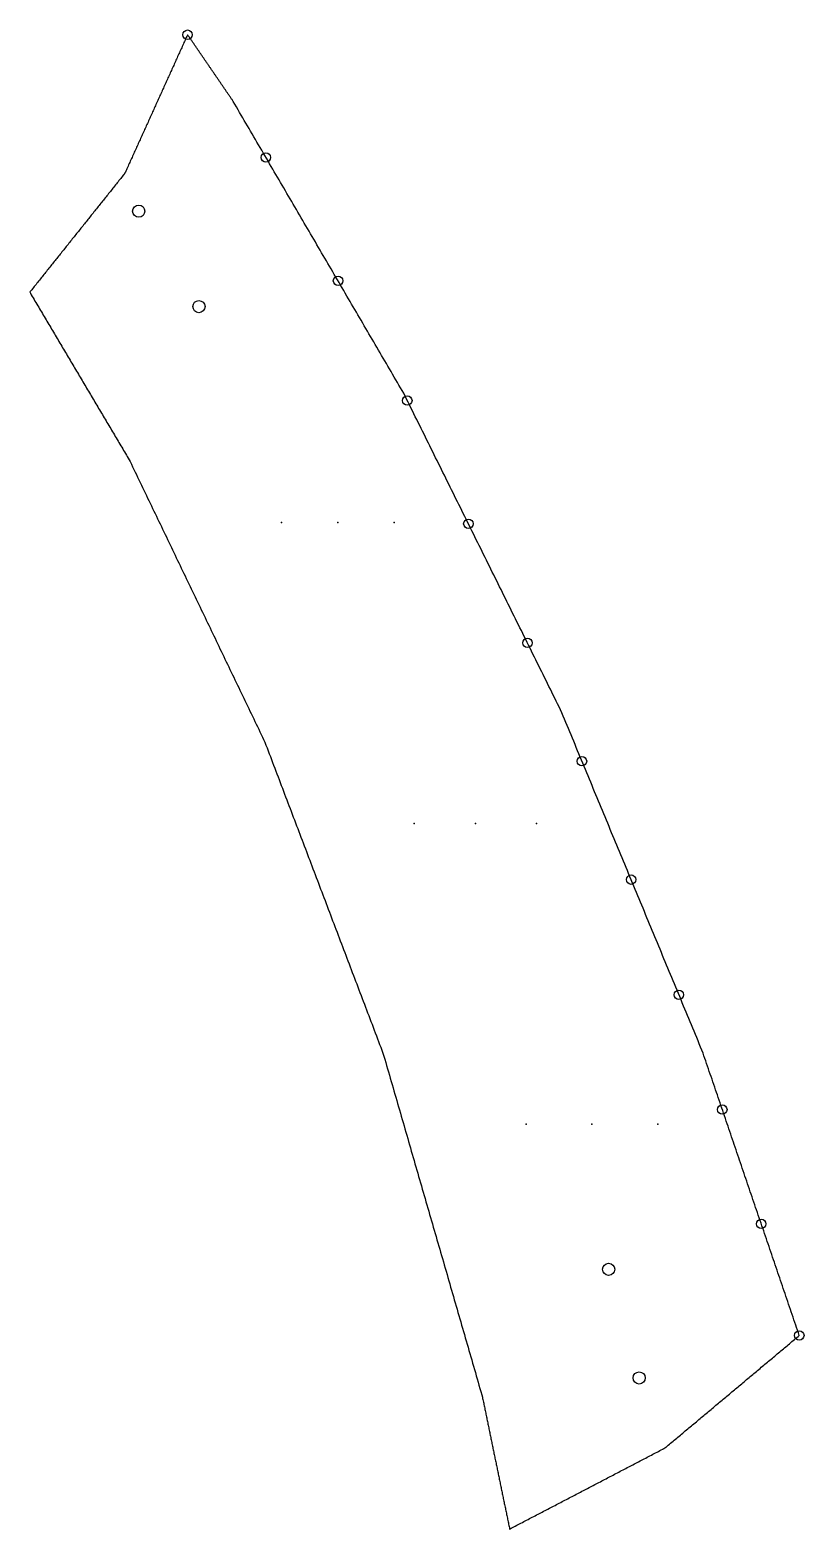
# Model space of a CAD drawing. Extents: x 2 to 431, y 2 to 326.
# Drawn here: x 345.9 to 387.1, y 1.6 to 81.3 of the extents above; entities that cross this region are included whole.
import ezdxf

# ---------------------------------------------------------------- set-up
doc = ezdxf.new("R2010")
doc.units = 0
doc.layers.get('0').update_dxf_attribs({"linetype": 'CONTINUOUS'})
for name, color, linetype in [('DRILLING', 3, 'CONTINUOUS'), ('ENGRAVE', 4, 'CONTINUOUS'), ('RIB_INDICATION', 1, 'CONTINUOUS')]:
    doc.layers.add(name, color=color, linetype=linetype)

# ---------------------------------------------------------------- blocks, each defined once
blk = doc.blocks.new('*U176')
at = {"layer": 'ENGRAVE'}
blk.add_point((0, 0), dxfattribs=at)
blk = doc.blocks.new('*U177')
at = {"layer": 'ENGRAVE', "color": 0, "linetype": 'BYBLOCK'}
for p in [(0, 0), (3.5, 0), (7, 0)]:
    blk.add_blockref('*U176', p, dxfattribs=at)
blk = doc.blocks.new('*U178')
at = {"layer": 'ENGRAVE'}
blk.add_point((0, 0), dxfattribs=at)
blk = doc.blocks.new('*U179')
at = {"layer": 'ENGRAVE', "color": 0, "linetype": 'BYBLOCK'}
for p in [(0, 0), (3.25, 0), (6.5, 0)]:
    blk.add_blockref('*U178', p, dxfattribs=at)
blk = doc.blocks.new('*U180')
at = {"layer": 'ENGRAVE'}
blk.add_point((0, 0), dxfattribs=at)
blk = doc.blocks.new('*U181')
at = {"layer": 'ENGRAVE', "color": 0, "linetype": 'BYBLOCK'}
for p in [(0, 0), (3, 0), (6, 0)]:
    blk.add_blockref('*U180', p, dxfattribs=at)

msp = doc.modelspace()

# ---------------------------------------------------------------- linework, layer by layer
msp.add_polyline3d([(350.996, 73.817, 0), (350.993, 73.808, 0), (350.989, 73.8, 0), (350.985, 73.791, 0), (350.981, 73.783, 0), (350.976, 73.775, 0), (350.972, 73.767, 0), (350.968, 73.758, 0), (350.963, 73.75, 0), (350.959, 73.742, 0), (350.954, 73.734, 0), (350.95, 73.726, 0), (350.945, 73.718, 0), (350.94, 73.71, 0), (350.936, 73.702, 0), (350.931, 73.695, 0), (350.926, 73.687, 0), (350.921, 73.679, 0), (350.915, 73.671, 0), (350.91, 73.663, 0), (350.905, 73.656, 0), (350.9, 73.648, 0), (350.894, 73.641, 0), (350.889, 73.633, 0), (350.883, 73.626, 0), (350.878, 73.619, 0), (350.872, 73.611, 0), (350.865, 73.603, 0), (350.819, 73.545, 0), (350.773, 73.488, 0), (350.727, 73.43, 0), (350.681, 73.373, 0), (350.635, 73.316, 0), (350.59, 73.258, 0), (350.544, 73.201, 0), (350.498, 73.143, 0), (350.452, 73.086, 0), (350.406, 73.028, 0), (350.36, 72.971, 0), (350.314, 72.913, 0), (350.268, 72.856, 0), (350.222, 72.799, 0), (350.176, 72.741, 0), (350.13, 72.684, 0), (350.084, 72.626, 0), (350.038, 72.569, 0), (349.992, 72.511, 0), (349.946, 72.454, 0), (349.9, 72.396, 0), (349.854, 72.339, 0), (349.808, 72.281, 0), (349.762, 72.224, 0), (349.717, 72.167, 0), (349.671, 72.109, 0), (349.625, 72.052, 0), (349.579, 71.994, 0), (349.533, 71.937, 0), (349.487, 71.879, 0), (349.441, 71.822, 0), (349.395, 71.764, 0), (349.349, 71.707, 0), (349.303, 71.65, 0), (349.257, 71.592, 0), (349.211, 71.535, 0), (349.165, 71.477, 0), (349.119, 71.42, 0), (349.073, 71.362, 0), (349.027, 71.305, 0), (348.981, 71.247, 0), (348.935, 71.19, 0), (348.889, 71.132, 0), (348.844, 71.075, 0), (348.798, 71.017, 0), (348.752, 70.96, 0), (348.706, 70.903, 0), (348.66, 70.845, 0), (348.614, 70.788, 0), (348.568, 70.73, 0), (348.522, 70.673, 0), (348.476, 70.615, 0), (348.43, 70.558, 0), (348.384, 70.501, 0), (348.338, 70.443, 0), (348.292, 70.386, 0), (348.246, 70.328, 0), (348.2, 70.271, 0), (348.154, 70.213, 0), (348.108, 70.156, 0), (348.062, 70.098, 0), (348.016, 70.041, 0), (347.97, 69.983, 0), (347.925, 69.926, 0), (347.879, 69.868, 0), (347.833, 69.811, 0), (347.787, 69.754, 0), (347.741, 69.696, 0), (347.695, 69.639, 0), (347.649, 69.581, 0), (347.603, 69.524, 0), (347.557, 69.466, 0), (347.511, 69.409, 0), (347.465, 69.352, 0), (347.419, 69.294, 0), (347.373, 69.237, 0), (347.327, 69.179, 0), (347.281, 69.122, 0), (347.235, 69.064, 0), (347.189, 69.007, 0), (347.143, 68.949, 0), (347.097, 68.892, 0), (347.052, 68.834, 0), (347.006, 68.777, 0), (346.96, 68.719, 0), (346.914, 68.662, 0), (346.868, 68.605, 0), (346.822, 68.547, 0), (346.776, 68.49, 0), (346.73, 68.432, 0), (346.684, 68.375, 0), (346.638, 68.317, 0), (346.592, 68.26, 0), (346.546, 68.202, 0), (346.5, 68.145, 0), (346.454, 68.088, 0), (346.408, 68.03, 0), (346.362, 67.973, 0), (346.316, 67.915, 0), (346.27, 67.858, 0), (346.224, 67.8, 0), (346.179, 67.743, 0), (346.133, 67.685, 0), (346.087, 67.628, 0), (346.041, 67.57, 0), (345.995, 67.513, 0), (345.949, 67.456, 0), (345.903, 67.398, 0), (345.923, 67.323, 0), (345.972, 67.24, 0), (346.021, 67.158, 0), (346.07, 67.075, 0), (346.119, 66.992, 0), (346.168, 66.91, 0), (346.217, 66.827, 0), (346.266, 66.744, 0), (346.316, 66.662, 0), (346.365, 66.579, 0), (346.414, 66.496, 0), (346.463, 66.413, 0), (346.512, 66.331, 0), (346.561, 66.248, 0), (346.61, 66.165, 0), (346.659, 66.083, 0), (346.708, 66, 0), (346.757, 65.917, 0), (346.806, 65.835, 0), (346.855, 65.752, 0), (346.905, 65.669, 0), (346.954, 65.587, 0), (347.003, 65.504, 0), (347.052, 65.421, 0), (347.101, 65.338, 0), (347.15, 65.256, 0), (347.199, 65.173, 0), (347.248, 65.09, 0), (347.297, 65.008, 0), (347.346, 64.925, 0), (347.395, 64.842, 0), (347.445, 64.76, 0), (347.494, 64.677, 0), (347.543, 64.594, 0), (347.592, 64.512, 0), (347.641, 64.429, 0), (347.69, 64.346, 0), (347.739, 64.263, 0), (347.788, 64.181, 0), (347.837, 64.098, 0), (347.886, 64.015, 0), (347.935, 63.933, 0), (347.985, 63.85, 0), (348.034, 63.767, 0), (348.083, 63.685, 0), (348.132, 63.602, 0), (348.181, 63.519, 0), (348.23, 63.437, 0), (348.279, 63.354, 0), (348.328, 63.271, 0), (348.377, 63.188, 0), (348.426, 63.106, 0), (348.475, 63.023, 0), (348.524, 62.94, 0), (348.574, 62.858, 0), (348.623, 62.775, 0), (348.672, 62.692, 0), (348.721, 62.61, 0), (348.77, 62.527, 0), (348.819, 62.444, 0), (348.868, 62.362, 0), (348.917, 62.279, 0), (348.966, 62.196, 0), (349.015, 62.114, 0), (349.064, 62.031, 0), (349.114, 61.948, 0), (349.163, 61.865, 0), (349.212, 61.783, 0), (349.261, 61.7, 0), (349.31, 61.617, 0), (349.359, 61.535, 0), (349.408, 61.452, 0), (349.457, 61.369, 0), (349.506, 61.286, 0), (349.555, 61.204, 0), (349.604, 61.121, 0), (349.654, 61.038, 0), (349.703, 60.956, 0), (349.752, 60.873, 0), (349.801, 60.79, 0), (349.85, 60.708, 0), (349.899, 60.625, 0), (349.948, 60.542, 0), (349.997, 60.46, 0), (350.046, 60.377, 0), (350.095, 60.294, 0), (350.144, 60.212, 0), (350.194, 60.129, 0), (350.243, 60.046, 0), (350.292, 59.964, 0), (350.341, 59.881, 0), (350.39, 59.798, 0), (350.439, 59.715, 0), (350.488, 59.633, 0), (350.537, 59.55, 0), (350.586, 59.467, 0), (350.635, 59.385, 0), (350.684, 59.302, 0), (350.733, 59.219, 0), (350.783, 59.136, 0), (350.832, 59.054, 0), (350.881, 58.971, 0), (350.93, 58.888, 0), (350.979, 58.806, 0), (351.028, 58.723, 0), (351.077, 58.64, 0), (351.126, 58.558, 0), (351.175, 58.475, 0), (351.231, 58.372, 0), (351.297, 58.234, 0), (351.363, 58.096, 0), (351.43, 57.958, 0), (351.496, 57.82, 0), (351.562, 57.681, 0), (351.629, 57.543, 0), (351.695, 57.405, 0), (351.761, 57.267, 0), (351.828, 57.129, 0), (351.894, 56.991, 0), (351.96, 56.853, 0), (352.027, 56.715, 0), (352.093, 56.576, 0), (352.159, 56.438, 0), (352.226, 56.3, 0), (352.292, 56.162, 0), (352.358, 56.024, 0), (352.425, 55.886, 0), (352.491, 55.748, 0), (352.557, 55.609, 0), (352.624, 55.471, 0), (352.69, 55.333, 0), (352.756, 55.195, 0), (352.823, 55.057, 0), (352.889, 54.919, 0), (352.955, 54.781, 0), (353.022, 54.642, 0), (353.088, 54.504, 0), (353.155, 54.366, 0), (353.221, 54.228, 0), (353.287, 54.09, 0), (353.354, 53.952, 0), (353.42, 53.813, 0), (353.486, 53.675, 0), (353.553, 53.537, 0), (353.619, 53.399, 0), (353.685, 53.261, 0), (353.752, 53.123, 0), (353.818, 52.985, 0), (353.884, 52.846, 0), (353.951, 52.708, 0), (354.017, 52.57, 0), (354.083, 52.432, 0), (354.15, 52.294, 0), (354.216, 52.156, 0), (354.282, 52.018, 0), (354.349, 51.88, 0), (354.415, 51.741, 0), (354.481, 51.603, 0), (354.548, 51.465, 0), (354.614, 51.327, 0), (354.68, 51.189, 0), (354.747, 51.051, 0), (354.813, 50.913, 0), (354.879, 50.774, 0), (354.946, 50.636, 0), (355.012, 50.498, 0), (355.078, 50.36, 0), (355.145, 50.222, 0), (355.211, 50.084, 0), (355.277, 49.946, 0), (355.344, 49.807, 0), (355.41, 49.669, 0), (355.476, 49.531, 0), (355.543, 49.393, 0), (355.609, 49.255, 0), (355.675, 49.117, 0), (355.742, 48.978, 0), (355.808, 48.84, 0), (355.875, 48.702, 0), (355.941, 48.564, 0), (356.007, 48.426, 0), (356.074, 48.288, 0), (356.14, 48.15, 0), (356.206, 48.011, 0), (356.273, 47.873, 0), (356.339, 47.735, 0), (356.405, 47.597, 0), (356.472, 47.459, 0), (356.538, 47.321, 0), (356.604, 47.183, 0), (356.671, 47.044, 0), (356.737, 46.906, 0), (356.803, 46.768, 0), (356.87, 46.63, 0), (356.936, 46.492, 0), (357.002, 46.354, 0), (357.069, 46.216, 0), (357.135, 46.078, 0), (357.201, 45.939, 0), (357.268, 45.801, 0), (357.334, 45.663, 0), (357.4, 45.525, 0), (357.467, 45.387, 0), (357.533, 45.249, 0), (357.599, 45.111, 0), (357.666, 44.972, 0), (357.732, 44.834, 0), (357.798, 44.696, 0), (357.865, 44.558, 0), (357.931, 44.42, 0), (357.997, 44.282, 0), (358.064, 44.144, 0), (358.13, 44.005, 0), (358.196, 43.867, 0), (358.263, 43.729, 0), (358.329, 43.591, 0), (358.395, 43.452, 0), (358.453, 43.299, 0), (358.511, 43.146, 0), (358.57, 42.993, 0), (358.628, 42.84, 0), (358.686, 42.687, 0), (358.744, 42.534, 0), (358.802, 42.381, 0), (358.86, 42.228, 0), (358.918, 42.075, 0), (358.976, 41.922, 0), (359.034, 41.769, 0), (359.093, 41.616, 0), (359.151, 41.463, 0), (359.209, 41.31, 0), (359.267, 41.157, 0), (359.325, 41.004, 0), (359.383, 40.85, 0), (359.441, 40.697, 0), (359.499, 40.544, 0), (359.557, 40.391, 0), (359.615, 40.238, 0), (359.674, 40.085, 0), (359.732, 39.932, 0), (359.79, 39.779, 0), (359.848, 39.626, 0), (359.906, 39.473, 0), (359.964, 39.32, 0), (360.022, 39.167, 0), (360.08, 39.014, 0), (360.138, 38.861, 0), (360.197, 38.708, 0), (360.255, 38.555, 0), (360.313, 38.402, 0), (360.371, 38.248, 0), (360.429, 38.096, 0), (360.487, 37.942, 0), (360.545, 37.789, 0), (360.603, 37.636, 0), (360.661, 37.483, 0), (360.72, 37.33, 0), (360.778, 37.177, 0), (360.836, 37.024, 0), (360.894, 36.871, 0), (360.952, 36.718, 0), (361.01, 36.565, 0), (361.068, 36.412, 0), (361.126, 36.259, 0), (361.184, 36.106, 0), (361.243, 35.953, 0), (361.301, 35.8, 0), (361.359, 35.647, 0), (361.417, 35.493, 0), (361.475, 35.34, 0), (361.533, 35.187, 0), (361.591, 35.034, 0), (361.649, 34.881, 0), (361.707, 34.728, 0), (361.766, 34.575, 0), (361.824, 34.422, 0), (361.882, 34.269, 0), (361.94, 34.116, 0), (361.998, 33.963, 0), (362.056, 33.81, 0), (362.114, 33.657, 0), (362.172, 33.504, 0), (362.23, 33.351, 0), (362.288, 33.198, 0), (362.347, 33.045, 0), (362.405, 32.892, 0), (362.463, 32.739, 0), (362.521, 32.586, 0), (362.579, 32.432, 0), (362.637, 32.279, 0), (362.695, 32.126, 0), (362.753, 31.973, 0), (362.811, 31.82, 0), (362.87, 31.667, 0), (362.928, 31.514, 0), (362.986, 31.361, 0), (363.044, 31.208, 0), (363.102, 31.055, 0), (363.16, 30.902, 0), (363.218, 30.749, 0), (363.276, 30.596, 0), (363.334, 30.443, 0), (363.393, 30.29, 0), (363.451, 30.137, 0), (363.509, 29.984, 0), (363.567, 29.831, 0), (363.625, 29.677, 0), (363.683, 29.524, 0), (363.741, 29.371, 0), (363.799, 29.218, 0), (363.857, 29.065, 0), (363.916, 28.912, 0), (363.974, 28.759, 0), (364.032, 28.606, 0), (364.09, 28.453, 0), (364.148, 28.3, 0), (364.206, 28.147, 0), (364.264, 27.994, 0), (364.322, 27.841, 0), (364.38, 27.688, 0), (364.439, 27.535, 0), (364.497, 27.382, 0), (364.555, 27.229, 0), (364.613, 27.076, 0), (364.671, 26.922, 0), (364.722, 26.759, 0), (364.771, 26.59, 0), (364.82, 26.422, 0), (364.868, 26.254, 0), (364.917, 26.086, 0), (364.966, 25.918, 0), (365.014, 25.749, 0), (365.063, 25.581, 0), (365.111, 25.413, 0), (365.16, 25.244, 0), (365.209, 25.076, 0), (365.257, 24.908, 0), (365.306, 24.74, 0), (365.355, 24.571, 0), (365.403, 24.403, 0), (365.452, 24.235, 0), (365.5, 24.067, 0), (365.549, 23.898, 0), (365.598, 23.73, 0), (365.646, 23.562, 0), (365.695, 23.394, 0), (365.744, 23.225, 0), (365.792, 23.057, 0), (365.841, 22.889, 0), (365.889, 22.721, 0), (365.938, 22.552, 0), (365.987, 22.384, 0), (366.035, 22.216, 0), (366.084, 22.047, 0), (366.133, 21.879, 0), (366.181, 21.711, 0), (366.23, 21.543, 0), (366.278, 21.375, 0), (366.327, 21.206, 0), (366.376, 21.038, 0), (366.424, 20.87, 0), (366.473, 20.701, 0), (366.522, 20.533, 0), (366.57, 20.365, 0), (366.619, 20.197, 0), (366.667, 20.028, 0), (366.716, 19.86, 0), (366.765, 19.692, 0), (366.813, 19.524, 0), (366.862, 19.355, 0), (366.911, 19.187, 0), (366.959, 19.019, 0), (367.008, 18.851, 0), (367.056, 18.682, 0), (367.105, 18.514, 0), (367.154, 18.346, 0), (367.202, 18.178, 0), (367.251, 18.009, 0), (367.3, 17.841, 0), (367.348, 17.673, 0), (367.397, 17.505, 0), (367.445, 17.336, 0), (367.494, 17.168, 0), (367.543, 17, 0), (367.591, 16.831, 0), (367.64, 16.663, 0), (367.689, 16.495, 0), (367.737, 16.327, 0), (367.786, 16.159, 0), (367.834, 15.99, 0), (367.883, 15.822, 0), (367.932, 15.654, 0), (367.98, 15.485, 0), (368.029, 15.317, 0), (368.078, 15.149, 0), (368.126, 14.981, 0), (368.175, 14.812, 0), (368.223, 14.644, 0), (368.272, 14.476, 0), (368.321, 14.308, 0), (368.369, 14.139, 0), (368.418, 13.971, 0), (368.466, 13.803, 0), (368.515, 13.635, 0), (368.564, 13.466, 0), (368.612, 13.298, 0), (368.661, 13.13, 0), (368.71, 12.961, 0), (368.758, 12.793, 0), (368.807, 12.625, 0), (368.855, 12.457, 0), (368.904, 12.289, 0), (368.953, 12.12, 0), (369.001, 11.952, 0), (369.05, 11.784, 0), (369.099, 11.616, 0), (369.147, 11.447, 0), (369.196, 11.279, 0), (369.244, 11.111, 0), (369.293, 10.942, 0), (369.342, 10.774, 0), (369.39, 10.606, 0), (369.439, 10.438, 0), (369.488, 10.269, 0), (369.536, 10.101, 0), (369.585, 9.933, 0), (369.633, 9.765, 0), (369.682, 9.596, 0), (369.731, 9.428, 0), (369.779, 9.26, 0), (369.828, 9.092, 0), (369.877, 8.923, 0), (369.925, 8.755, 0), (369.961, 8.625, 0), (369.974, 8.56, 0), (369.988, 8.495, 0), (370.001, 8.43, 0), (370.014, 8.365, 0), (370.028, 8.3, 0), (370.041, 8.235, 0), (370.055, 8.17, 0), (370.068, 8.105, 0), (370.081, 8.04, 0), (370.095, 7.975, 0), (370.108, 7.91, 0), (370.122, 7.845, 0), (370.135, 7.78, 0), (370.148, 7.715, 0), (370.162, 7.651, 0), (370.175, 7.586, 0), (370.189, 7.521, 0), (370.202, 7.456, 0), (370.215, 7.391, 0), (370.229, 7.326, 0), (370.242, 7.261, 0), (370.255, 7.196, 0), (370.269, 7.131, 0), (370.282, 7.066, 0), (370.296, 7.001, 0), (370.309, 6.936, 0), (370.322, 6.871, 0), (370.336, 6.806, 0), (370.349, 6.741, 0), (370.363, 6.676, 0), (370.376, 6.611, 0), (370.389, 6.546, 0), (370.403, 6.481, 0), (370.416, 6.416, 0), (370.43, 6.351, 0), (370.443, 6.286, 0), (370.456, 6.221, 0), (370.47, 6.156, 0), (370.483, 6.092, 0), (370.497, 6.027, 0), (370.51, 5.962, 0), (370.523, 5.897, 0), (370.537, 5.832, 0), (370.55, 5.767, 0), (370.563, 5.702, 0), (370.577, 5.637, 0), (370.59, 5.572, 0), (370.604, 5.507, 0), (370.617, 5.442, 0), (370.63, 5.377, 0), (370.644, 5.312, 0), (370.657, 5.247, 0), (370.671, 5.182, 0), (370.684, 5.117, 0), (370.697, 5.052, 0), (370.711, 4.987, 0), (370.724, 4.922, 0), (370.738, 4.857, 0), (370.751, 4.792, 0), (370.764, 4.727, 0), (370.778, 4.662, 0), (370.791, 4.598, 0), (370.805, 4.533, 0), (370.818, 4.468, 0), (370.831, 4.403, 0), (370.845, 4.338, 0), (370.858, 4.273, 0), (370.871, 4.208, 0), (370.885, 4.143, 0), (370.898, 4.078, 0), (370.912, 4.013, 0), (370.925, 3.948, 0), (370.938, 3.883, 0), (370.952, 3.818, 0), (370.965, 3.753, 0), (370.979, 3.688, 0), (370.992, 3.623, 0), (371.005, 3.558, 0), (371.019, 3.493, 0), (371.032, 3.428, 0), (371.046, 3.363, 0), (371.059, 3.298, 0), (371.072, 3.233, 0), (371.086, 3.168, 0), (371.099, 3.103, 0), (371.113, 3.039, 0), (371.126, 2.974, 0), (371.139, 2.909, 0), (371.153, 2.844, 0), (371.166, 2.779, 0), (371.18, 2.714, 0), (371.193, 2.649, 0), (371.206, 2.584, 0), (371.22, 2.519, 0), (371.233, 2.454, 0), (371.246, 2.389, 0), (371.26, 2.324, 0), (371.273, 2.259, 0), (371.287, 2.194, 0), (371.3, 2.129, 0), (371.313, 2.064, 0), (371.327, 1.999, 0), (371.34, 1.934, 0), (371.354, 1.869, 0), (371.367, 1.804, 0), (371.38, 1.739, 0), (371.394, 1.674, 0), (371.409, 1.613, 0), (371.485, 1.653, 0), (371.56, 1.692, 0), (371.636, 1.731, 0), (371.711, 1.771, 0), (371.786, 1.81, 0), (371.862, 1.849, 0), (371.937, 1.889, 0), (372.012, 1.928, 0), (372.088, 1.967, 0), (372.163, 2.007, 0), (372.239, 2.046, 0), (372.314, 2.085, 0), (372.389, 2.125, 0), (372.465, 2.164, 0), (372.54, 2.203, 0), (372.615, 2.243, 0), (372.691, 2.282, 0), (372.766, 2.321, 0), (372.842, 2.361, 0), (372.917, 2.4, 0), (372.992, 2.439, 0), (373.068, 2.479, 0), (373.143, 2.518, 0), (373.218, 2.557, 0), (373.294, 2.597, 0), (373.369, 2.636, 0), (373.445, 2.675, 0), (373.52, 2.715, 0), (373.595, 2.754, 0), (373.671, 2.793, 0), (373.746, 2.832, 0), (373.821, 2.872, 0), (373.897, 2.911, 0), (373.972, 2.95, 0), (374.048, 2.99, 0), (374.123, 3.029, 0), (374.198, 3.068, 0), (374.274, 3.108, 0), (374.349, 3.147, 0), (374.424, 3.186, 0), (374.5, 3.226, 0), (374.575, 3.265, 0), (374.651, 3.304, 0), (374.726, 3.344, 0), (374.801, 3.383, 0), (374.877, 3.422, 0), (374.952, 3.462, 0), (375.027, 3.501, 0), (375.103, 3.54, 0), (375.178, 3.58, 0), (375.254, 3.619, 0), (375.329, 3.658, 0), (375.404, 3.698, 0), (375.48, 3.737, 0), (375.555, 3.776, 0), (375.63, 3.816, 0), (375.706, 3.855, 0), (375.781, 3.894, 0), (375.857, 3.934, 0), (375.932, 3.973, 0), (376.007, 4.012, 0), (376.083, 4.052, 0), (376.158, 4.091, 0), (376.233, 4.13, 0), (376.309, 4.17, 0), (376.384, 4.209, 0), (376.46, 4.248, 0), (376.535, 4.288, 0), (376.61, 4.327, 0), (376.686, 4.366, 0), (376.761, 4.406, 0), (376.836, 4.445, 0), (376.912, 4.484, 0), (376.987, 4.524, 0), (377.063, 4.563, 0), (377.138, 4.602, 0), (377.213, 4.642, 0), (377.289, 4.681, 0), (377.364, 4.72, 0), (377.439, 4.759, 0), (377.515, 4.799, 0), (377.59, 4.838, 0), (377.666, 4.877, 0), (377.741, 4.917, 0), (377.816, 4.956, 0), (377.892, 4.995, 0), (377.967, 5.035, 0), (378.042, 5.074, 0), (378.118, 5.113, 0), (378.193, 5.153, 0), (378.269, 5.192, 0), (378.344, 5.231, 0), (378.419, 5.271, 0), (378.495, 5.31, 0), (378.57, 5.349, 0), (378.645, 5.389, 0), (378.721, 5.428, 0), (378.796, 5.467, 0), (378.872, 5.507, 0), (378.947, 5.546, 0), (379.022, 5.585, 0), (379.098, 5.625, 0), (379.173, 5.664, 0), (379.248, 5.703, 0), (379.324, 5.743, 0), (379.399, 5.782, 0), (379.475, 5.821, 0), (379.55, 5.861, 0), (379.578, 5.875, 0), (379.586, 5.88, 0), (379.594, 5.884, 0), (379.602, 5.889, 0), (379.61, 5.893, 0), (379.618, 5.898, 0), (379.626, 5.903, 0), (379.634, 5.907, 0), (379.642, 5.912, 0), (379.65, 5.917, 0), (379.657, 5.922, 0), (379.665, 5.927, 0), (379.673, 5.933, 0), (379.68, 5.938, 0), (379.688, 5.943, 0), (379.696, 5.949, 0), (379.703, 5.954, 0), (379.71, 5.96, 0), (379.718, 5.965, 0), (379.725, 5.971, 0), (379.732, 5.976, 0), (379.74, 5.982, 0), (379.747, 5.988, 0), (379.772, 6.01, 0), (379.838, 6.064, 0), (379.903, 6.119, 0), (379.968, 6.173, 0), (380.033, 6.228, 0), (380.098, 6.282, 0), (380.163, 6.337, 0), (380.229, 6.392, 0), (380.294, 6.446, 0), (380.359, 6.501, 0), (380.424, 6.555, 0), (380.489, 6.61, 0), (380.555, 6.665, 0), (380.62, 6.719, 0), (380.685, 6.774, 0), (380.75, 6.828, 0), (380.815, 6.883, 0), (380.88, 6.938, 0), (380.946, 6.992, 0), (381.011, 7.047, 0), (381.076, 7.101, 0), (381.141, 7.156, 0), (381.206, 7.21, 0), (381.271, 7.265, 0), (381.337, 7.32, 0), (381.402, 7.374, 0), (381.467, 7.429, 0), (381.532, 7.483, 0), (381.597, 7.538, 0), (381.663, 7.593, 0), (381.728, 7.647, 0), (381.793, 7.702, 0), (381.858, 7.756, 0), (381.923, 7.811, 0), (381.988, 7.866, 0), (382.054, 7.92, 0), (382.119, 7.975, 0), (382.184, 8.029, 0), (382.249, 8.084, 0), (382.314, 8.138, 0), (382.379, 8.193, 0), (382.445, 8.248, 0), (382.51, 8.302, 0), (382.575, 8.357, 0), (382.64, 8.411, 0), (382.705, 8.466, 0), (382.771, 8.521, 0), (382.836, 8.575, 0), (382.901, 8.63, 0), (382.966, 8.684, 0), (383.031, 8.739, 0), (383.096, 8.793, 0), (383.162, 8.848, 0), (383.227, 8.903, 0), (383.292, 8.957, 0), (383.357, 9.012, 0), (383.422, 9.066, 0), (383.488, 9.121, 0), (383.553, 9.176, 0), (383.618, 9.23, 0), (383.683, 9.285, 0), (383.748, 9.339, 0), (383.813, 9.394, 0), (383.879, 9.449, 0), (383.944, 9.503, 0), (384.009, 9.558, 0), (384.074, 9.612, 0), (384.139, 9.667, 0), (384.204, 9.721, 0), (384.27, 9.776, 0), (384.335, 9.831, 0), (384.4, 9.885, 0), (384.465, 9.94, 0), (384.53, 9.994, 0), (384.596, 10.049, 0), (384.661, 10.104, 0), (384.726, 10.158, 0), (384.791, 10.213, 0), (384.856, 10.267, 0), (384.921, 10.322, 0), (384.987, 10.377, 0), (385.052, 10.431, 0), (385.117, 10.486, 0), (385.182, 10.54, 0), (385.247, 10.595, 0), (385.312, 10.649, 0), (385.378, 10.704, 0), (385.443, 10.759, 0), (385.508, 10.813, 0), (385.573, 10.868, 0), (385.638, 10.922, 0), (385.704, 10.977, 0), (385.769, 11.032, 0), (385.834, 11.086, 0), (385.899, 11.141, 0), (385.964, 11.195, 0), (386.029, 11.25, 0), (386.095, 11.305, 0), (386.16, 11.359, 0), (386.225, 11.414, 0), (386.29, 11.468, 0), (386.355, 11.523, 0), (386.421, 11.578, 0), (386.486, 11.632, 0), (386.551, 11.687, 0), (386.616, 11.741, 0), (386.681, 11.796, 0), (386.746, 11.85, 0), (386.812, 11.905, 0), (386.766, 12.043, 0), (386.718, 12.182, 0), (386.671, 12.321, 0), (386.623, 12.46, 0), (386.576, 12.599, 0), (386.529, 12.738, 0), (386.481, 12.877, 0), (386.434, 13.016, 0), (386.387, 13.155, 0), (386.339, 13.294, 0), (386.292, 13.433, 0), (386.244, 13.572, 0), (386.197, 13.711, 0), (386.15, 13.85, 0), (386.102, 13.989, 0), (386.055, 14.129, 0), (386.007, 14.268, 0), (385.96, 14.406, 0), (385.913, 14.546, 0), (385.865, 14.685, 0), (385.818, 14.824, 0), (385.771, 14.963, 0), (385.723, 15.102, 0), (385.676, 15.241, 0), (385.628, 15.38, 0), (385.581, 15.519, 0), (385.534, 15.658, 0), (385.486, 15.797, 0), (385.439, 15.936, 0), (385.392, 16.075, 0), (385.344, 16.214, 0), (385.297, 16.353, 0), (385.249, 16.492, 0), (385.202, 16.631, 0), (385.155, 16.77, 0), (385.107, 16.909, 0), (385.06, 17.048, 0), (385.012, 17.187, 0), (384.965, 17.326, 0), (384.918, 17.465, 0), (384.87, 17.604, 0), (384.823, 17.743, 0), (384.776, 17.882, 0), (384.728, 18.021, 0), (384.681, 18.16, 0), (384.633, 18.299, 0), (384.586, 18.439, 0), (384.539, 18.578, 0), (384.491, 18.717, 0), (384.444, 18.856, 0), (384.396, 18.995, 0), (384.349, 19.134, 0), (384.302, 19.273, 0), (384.254, 19.412, 0), (384.207, 19.551, 0), (384.16, 19.69, 0), (384.112, 19.829, 0), (384.065, 19.968, 0), (384.017, 20.107, 0), (383.97, 20.246, 0), (383.923, 20.385, 0), (383.875, 20.524, 0), (383.828, 20.663, 0), (383.781, 20.802, 0), (383.733, 20.941, 0), (383.686, 21.08, 0), (383.638, 21.219, 0), (383.591, 21.358, 0), (383.544, 21.497, 0), (383.496, 21.636, 0), (383.449, 21.775, 0), (383.401, 21.914, 0), (383.354, 22.053, 0), (383.307, 22.192, 0), (383.259, 22.331, 0), (383.212, 22.471, 0), (383.165, 22.61, 0), (383.117, 22.749, 0), (383.07, 22.888, 0), (383.022, 23.027, 0), (382.975, 23.166, 0), (382.928, 23.305, 0), (382.88, 23.444, 0), (382.833, 23.583, 0), (382.785, 23.722, 0), (382.738, 23.861, 0), (382.691, 24, 0), (382.643, 24.139, 0), (382.596, 24.278, 0), (382.549, 24.417, 0), (382.501, 24.556, 0), (382.454, 24.695, 0), (382.406, 24.834, 0), (382.359, 24.973, 0), (382.312, 25.112, 0), (382.264, 25.251, 0), (382.217, 25.39, 0), (382.17, 25.529, 0), (382.122, 25.668, 0), (382.075, 25.807, 0), (382.027, 25.946, 0), (381.98, 26.085, 0), (381.933, 26.224, 0), (381.885, 26.363, 0), (381.838, 26.503, 0), (381.79, 26.642, 0), (381.743, 26.781, 0), (381.696, 26.92, 0), (381.634, 27.077, 0), (381.564, 27.245, 0), (381.495, 27.413, 0), (381.425, 27.58, 0), (381.355, 27.748, 0), (381.286, 27.916, 0), (381.216, 28.083, 0), (381.147, 28.251, 0), (381.077, 28.418, 0), (381.008, 28.586, 0), (380.938, 28.754, 0), (380.868, 28.921, 0), (380.799, 29.089, 0), (380.729, 29.256, 0), (380.66, 29.424, 0), (380.59, 29.592, 0), (380.521, 29.759, 0), (380.451, 29.927, 0), (380.381, 30.095, 0), (380.312, 30.262, 0), (380.242, 30.43, 0), (380.173, 30.597, 0), (380.103, 30.765, 0), (380.033, 30.933, 0), (379.964, 31.1, 0), (379.894, 31.268, 0), (379.825, 31.435, 0), (379.755, 31.603, 0), (379.686, 31.771, 0), (379.616, 31.938, 0), (379.546, 32.106, 0), (379.477, 32.273, 0), (379.407, 32.441, 0), (379.338, 32.609, 0), (379.268, 32.776, 0), (379.199, 32.944, 0), (379.129, 33.112, 0), (379.059, 33.279, 0), (378.99, 33.447, 0), (378.92, 33.614, 0), (378.851, 33.782, 0), (378.781, 33.95, 0), (378.711, 34.117, 0), (378.642, 34.285, 0), (378.572, 34.453, 0), (378.503, 34.62, 0), (378.433, 34.788, 0), (378.364, 34.955, 0), (378.294, 35.123, 0), (378.224, 35.291, 0), (378.155, 35.458, 0), (378.085, 35.626, 0), (378.016, 35.794, 0), (377.946, 35.961, 0), (377.877, 36.129, 0), (377.807, 36.296, 0), (377.737, 36.464, 0), (377.668, 36.632, 0), (377.598, 36.799, 0), (377.529, 36.967, 0), (377.459, 37.134, 0), (377.39, 37.302, 0), (377.32, 37.47, 0), (377.25, 37.637, 0), (377.181, 37.805, 0), (377.111, 37.972, 0), (377.042, 38.14, 0), (376.972, 38.308, 0), (376.902, 38.475, 0), (376.833, 38.643, 0), (376.763, 38.811, 0), (376.694, 38.978, 0), (376.624, 39.146, 0), (376.555, 39.313, 0), (376.485, 39.481, 0), (376.415, 39.649, 0), (376.346, 39.816, 0), (376.276, 39.984, 0), (376.207, 40.151, 0), (376.137, 40.319, 0), (376.068, 40.487, 0), (375.998, 40.654, 0), (375.928, 40.822, 0), (375.859, 40.99, 0), (375.789, 41.157, 0), (375.72, 41.325, 0), (375.65, 41.492, 0), (375.58, 41.66, 0), (375.511, 41.828, 0), (375.441, 41.995, 0), (375.372, 42.163, 0), (375.302, 42.331, 0), (375.233, 42.498, 0), (375.163, 42.666, 0), (375.093, 42.833, 0), (375.024, 43.001, 0), (374.954, 43.169, 0), (374.885, 43.336, 0), (374.815, 43.504, 0), (374.746, 43.672, 0), (374.676, 43.839, 0), (374.606, 44.007, 0), (374.537, 44.174, 0), (374.467, 44.342, 0), (374.398, 44.51, 0), (374.328, 44.677, 0), (374.259, 44.845, 0), (374.189, 45.012, 0), (374.117, 45.176, 0), (374.04, 45.332, 0), (373.962, 45.488, 0), (373.885, 45.644, 0), (373.808, 45.8, 0), (373.731, 45.956, 0), (373.653, 46.111, 0), (373.576, 46.267, 0), (373.499, 46.423, 0), (373.422, 46.579, 0), (373.345, 46.735, 0), (373.267, 46.891, 0), (373.19, 47.047, 0), (373.113, 47.203, 0), (373.036, 47.358, 0), (372.958, 47.514, 0), (372.881, 47.67, 0), (372.804, 47.826, 0), (372.727, 47.982, 0), (372.649, 48.138, 0), (372.572, 48.294, 0), (372.495, 48.45, 0), (372.418, 48.605, 0), (372.341, 48.761, 0), (372.263, 48.917, 0), (372.186, 49.073, 0), (372.109, 49.229, 0), (372.032, 49.385, 0), (371.954, 49.541, 0), (371.877, 49.697, 0), (371.8, 49.853, 0), (371.723, 50.008, 0), (371.645, 50.164, 0), (371.568, 50.32, 0), (371.491, 50.476, 0), (371.414, 50.632, 0), (371.336, 50.788, 0), (371.259, 50.944, 0), (371.182, 51.1, 0), (371.105, 51.255, 0), (371.028, 51.411, 0), (370.95, 51.567, 0), (370.873, 51.723, 0), (370.796, 51.879, 0), (370.719, 52.035, 0), (370.641, 52.191, 0), (370.564, 52.347, 0), (370.487, 52.502, 0), (370.41, 52.658, 0), (370.332, 52.814, 0), (370.255, 52.97, 0), (370.178, 53.126, 0), (370.101, 53.282, 0), (370.024, 53.438, 0), (369.946, 53.594, 0), (369.869, 53.749, 0), (369.792, 53.905, 0), (369.715, 54.061, 0), (369.637, 54.217, 0), (369.56, 54.373, 0), (369.483, 54.529, 0), (369.406, 54.685, 0), (369.328, 54.841, 0), (369.251, 54.997, 0), (369.174, 55.152, 0), (369.097, 55.308, 0), (369.019, 55.464, 0), (368.942, 55.62, 0), (368.865, 55.776, 0), (368.788, 55.932, 0), (368.711, 56.088, 0), (368.633, 56.244, 0), (368.556, 56.4, 0), (368.479, 56.555, 0), (368.402, 56.711, 0), (368.324, 56.867, 0), (368.247, 57.023, 0), (368.17, 57.179, 0), (368.093, 57.335, 0), (368.015, 57.491, 0), (367.938, 57.647, 0), (367.861, 57.802, 0), (367.784, 57.958, 0), (367.707, 58.114, 0), (367.629, 58.27, 0), (367.552, 58.426, 0), (367.475, 58.582, 0), (367.398, 58.738, 0), (367.32, 58.894, 0), (367.243, 59.049, 0), (367.166, 59.205, 0), (367.089, 59.361, 0), (367.011, 59.517, 0), (366.934, 59.673, 0), (366.857, 59.829, 0), (366.78, 59.985, 0), (366.702, 60.141, 0), (366.625, 60.296, 0), (366.548, 60.452, 0), (366.471, 60.608, 0), (366.394, 60.764, 0), (366.316, 60.92, 0), (366.239, 61.076, 0), (366.162, 61.232, 0), (366.085, 61.388, 0), (366.007, 61.544, 0), (365.93, 61.699, 0), (365.853, 61.855, 0), (365.776, 62.011, 0), (365.692, 62.155, 0), (365.608, 62.298, 0), (365.524, 62.442, 0), (365.44, 62.586, 0), (365.356, 62.729, 0), (365.272, 62.873, 0), (365.188, 63.016, 0), (365.105, 63.16, 0), (365.021, 63.304, 0), (364.937, 63.447, 0), (364.853, 63.591, 0), (364.769, 63.734, 0), (364.685, 63.878, 0), (364.601, 64.022, 0), (364.517, 64.165, 0), (364.433, 64.309, 0), (364.349, 64.452, 0), (364.265, 64.596, 0), (364.182, 64.74, 0), (364.098, 64.883, 0), (364.014, 65.027, 0), (363.93, 65.17, 0), (363.846, 65.314, 0), (363.762, 65.458, 0), (363.678, 65.601, 0), (363.594, 65.745, 0), (363.51, 65.888, 0), (363.426, 66.032, 0), (363.343, 66.176, 0), (363.259, 66.319, 0), (363.175, 66.463, 0), (363.091, 66.606, 0), (363.007, 66.75, 0), (362.923, 66.894, 0), (362.839, 67.037, 0), (362.755, 67.181, 0), (362.671, 67.324, 0), (362.587, 67.468, 0), (362.503, 67.612, 0), (362.42, 67.755, 0), (362.336, 67.899, 0), (362.252, 68.042, 0), (362.168, 68.186, 0), (362.084, 68.33, 0), (362, 68.473, 0), (361.916, 68.617, 0), (361.832, 68.76, 0), (361.748, 68.904, 0), (361.664, 69.048, 0), (361.581, 69.191, 0), (361.497, 69.335, 0), (361.413, 69.478, 0), (361.329, 69.622, 0), (361.245, 69.766, 0), (361.161, 69.909, 0), (361.077, 70.053, 0), (360.993, 70.196, 0), (360.909, 70.34, 0), (360.825, 70.484, 0), (360.741, 70.627, 0), (360.658, 70.771, 0), (360.574, 70.914, 0), (360.49, 71.058, 0), (360.406, 71.202, 0), (360.322, 71.345, 0), (360.238, 71.489, 0), (360.154, 71.632, 0), (360.07, 71.776, 0), (359.986, 71.919, 0), (359.902, 72.063, 0), (359.819, 72.207, 0), (359.735, 72.35, 0), (359.651, 72.494, 0), (359.567, 72.638, 0), (359.483, 72.781, 0), (359.399, 72.925, 0), (359.315, 73.068, 0), (359.231, 73.212, 0), (359.147, 73.356, 0), (359.063, 73.499, 0), (358.98, 73.643, 0), (358.896, 73.786, 0), (358.812, 73.93, 0), (358.728, 74.073, 0), (358.644, 74.217, 0), (358.56, 74.361, 0), (358.476, 74.504, 0), (358.392, 74.648, 0), (358.308, 74.791, 0), (358.224, 74.935, 0), (358.14, 75.079, 0), (358.057, 75.222, 0), (357.973, 75.366, 0), (357.889, 75.51, 0), (357.805, 75.653, 0), (357.721, 75.797, 0), (357.637, 75.94, 0), (357.553, 76.084, 0), (357.469, 76.228, 0), (357.385, 76.371, 0), (357.301, 76.515, 0), (357.218, 76.658, 0), (357.134, 76.802, 0), (357.05, 76.945, 0), (356.966, 77.089, 0), (356.882, 77.233, 0), (356.798, 77.376, 0), (356.714, 77.52, 0), (356.671, 77.59, 0), (356.649, 77.622, 0), (356.627, 77.655, 0), (356.605, 77.687, 0), (356.582, 77.719, 0), (356.56, 77.752, 0), (356.538, 77.784, 0), (356.516, 77.817, 0), (356.494, 77.849, 0), (356.471, 77.881, 0), (356.449, 77.914, 0), (356.427, 77.946, 0), (356.405, 77.978, 0), (356.383, 78.011, 0), (356.36, 78.043, 0), (356.338, 78.076, 0), (356.316, 78.108, 0), (356.294, 78.141, 0), (356.272, 78.173, 0), (356.249, 78.205, 0), (356.227, 78.238, 0), (356.205, 78.27, 0), (356.183, 78.302, 0), (356.161, 78.335, 0), (356.139, 78.367, 0), (356.116, 78.4, 0), (356.094, 78.432, 0), (356.072, 78.464, 0), (356.05, 78.497, 0), (356.028, 78.529, 0), (356.005, 78.561, 0), (355.983, 78.594, 0), (355.961, 78.626, 0), (355.939, 78.659, 0), (355.917, 78.691, 0), (355.894, 78.724, 0), (355.872, 78.756, 0), (355.85, 78.788, 0), (355.828, 78.821, 0), (355.806, 78.853, 0), (355.784, 78.885, 0), (355.761, 78.918, 0), (355.739, 78.95, 0), (355.717, 78.983, 0), (355.695, 79.015, 0), (355.673, 79.047, 0), (355.65, 79.08, 0), (355.628, 79.112, 0), (355.606, 79.145, 0), (355.584, 79.177, 0), (355.562, 79.209, 0), (355.539, 79.242, 0), (355.517, 79.274, 0), (355.495, 79.306, 0), (355.473, 79.339, 0), (355.451, 79.371, 0), (355.429, 79.404, 0), (355.406, 79.436, 0), (355.384, 79.468, 0), (355.362, 79.501, 0), (355.34, 79.533, 0), (355.318, 79.566, 0), (355.295, 79.598, 0), (355.273, 79.63, 0), (355.251, 79.663, 0), (355.229, 79.695, 0), (355.207, 79.728, 0), (355.184, 79.76, 0), (355.162, 79.792, 0), (355.14, 79.825, 0), (355.118, 79.857, 0), (355.096, 79.889, 0), (355.074, 79.922, 0), (355.051, 79.954, 0), (355.029, 79.987, 0), (355.007, 80.019, 0), (354.985, 80.052, 0), (354.963, 80.084, 0), (354.94, 80.116, 0), (354.918, 80.149, 0), (354.896, 80.181, 0), (354.874, 80.213, 0), (354.852, 80.246, 0), (354.829, 80.278, 0), (354.807, 80.311, 0), (354.785, 80.343, 0), (354.763, 80.375, 0), (354.741, 80.408, 0), (354.718, 80.44, 0), (354.696, 80.472, 0), (354.674, 80.505, 0), (354.652, 80.537, 0), (354.63, 80.57, 0), (354.608, 80.602, 0), (354.585, 80.635, 0), (354.563, 80.667, 0), (354.541, 80.699, 0), (354.519, 80.732, 0), (354.497, 80.764, 0), (354.474, 80.796, 0), (354.452, 80.829, 0), (354.43, 80.861, 0), (354.408, 80.894, 0), (354.386, 80.926, 0), (354.363, 80.958, 0), (354.341, 80.991, 0), (354.319, 81.023, 0), (354.297, 81.055, 0), (354.272, 81.055, 0), (354.242, 80.988, 0), (354.211, 80.921, 0), (354.181, 80.854, 0), (354.151, 80.787, 0), (354.12, 80.72, 0), (354.09, 80.653, 0), (354.06, 80.586, 0), (354.029, 80.519, 0), (353.999, 80.452, 0), (353.969, 80.385, 0), (353.938, 80.318, 0), (353.908, 80.251, 0), (353.878, 80.184, 0), (353.847, 80.117, 0), (353.817, 80.05, 0), (353.787, 79.983, 0), (353.756, 79.916, 0), (353.726, 79.849, 0), (353.696, 79.782, 0), (353.665, 79.715, 0), (353.635, 79.647, 0), (353.605, 79.581, 0), (353.574, 79.513, 0), (353.544, 79.447, 0), (353.514, 79.379, 0), (353.483, 79.312, 0), (353.453, 79.245, 0), (353.423, 79.178, 0), (353.392, 79.111, 0), (353.362, 79.044, 0), (353.332, 78.977, 0), (353.301, 78.91, 0), (353.271, 78.843, 0), (353.241, 78.776, 0), (353.211, 78.709, 0), (353.18, 78.642, 0), (353.15, 78.575, 0), (353.12, 78.508, 0), (353.089, 78.441, 0), (353.059, 78.374, 0), (353.029, 78.307, 0), (352.998, 78.24, 0), (352.968, 78.173, 0), (352.938, 78.106, 0), (352.907, 78.039, 0), (352.877, 77.972, 0), (352.847, 77.905, 0), (352.816, 77.838, 0), (352.786, 77.771, 0), (352.756, 77.704, 0), (352.725, 77.637, 0), (352.695, 77.57, 0), (352.665, 77.503, 0), (352.634, 77.436, 0), (352.604, 77.369, 0), (352.574, 77.302, 0), (352.543, 77.235, 0), (352.513, 77.168, 0), (352.483, 77.101, 0), (352.452, 77.034, 0), (352.422, 76.967, 0), (352.392, 76.9, 0), (352.361, 76.833, 0), (352.331, 76.766, 0), (352.301, 76.698, 0), (352.27, 76.632, 0), (352.24, 76.564, 0), (352.21, 76.498, 0), (352.179, 76.43, 0), (352.149, 76.363, 0), (352.119, 76.296, 0), (352.088, 76.229, 0), (352.058, 76.162, 0), (352.028, 76.095, 0), (351.997, 76.028, 0), (351.967, 75.961, 0), (351.937, 75.894, 0), (351.906, 75.827, 0), (351.876, 75.76, 0), (351.846, 75.693, 0), (351.815, 75.626, 0), (351.785, 75.559, 0), (351.755, 75.492, 0), (351.724, 75.425, 0), (351.694, 75.358, 0), (351.664, 75.291, 0), (351.633, 75.224, 0), (351.603, 75.157, 0), (351.573, 75.09, 0), (351.542, 75.023, 0), (351.512, 74.956, 0), (351.482, 74.889, 0), (351.451, 74.822, 0), (351.421, 74.755, 0), (351.391, 74.688, 0), (351.36, 74.621, 0), (351.33, 74.554, 0), (351.3, 74.487, 0), (351.269, 74.42, 0), (351.239, 74.353, 0), (351.209, 74.286, 0), (351.178, 74.219, 0), (351.148, 74.152, 0), (351.118, 74.085, 0), (351.087, 74.018, 0), (351.057, 73.951, 0), (351.027, 73.884, 0), (350.996, 73.817, 0)])
at = {"layer": 'DRILLING'}
for centre in [(351.686, 71.692), (354.888, 66.617), (376.673, 15.423), (378.297, 9.647)]:
    msp.add_circle(centre, 0.323, dxfattribs=at)
at = {"layer": 'RIB_INDICATION'}
for centre in [(354.282, 81.077), (358.448, 74.553), (362.283, 67.989), (365.968, 61.623), (369.214, 55.072), (372.353, 48.737), (375.255, 42.445), (377.87, 36.144), (380.411, 30.023), (382.718, 23.921), (384.79, 17.841), (386.812, 11.906)]:
    msp.add_circle(centre, 0.25, dxfattribs=at)

# ---------------------------------------------------------------- block references
at = {"layer": 'ENGRAVE', "xscale": -1}
for name, p in [('*U181', (365.275, 55.137)), ('*U179', (372.838, 39.137)), ('*U177', (379.287, 23.137))]:
    msp.add_blockref(name, p, dxfattribs=at)

doc.saveas('drawing.dxf')
